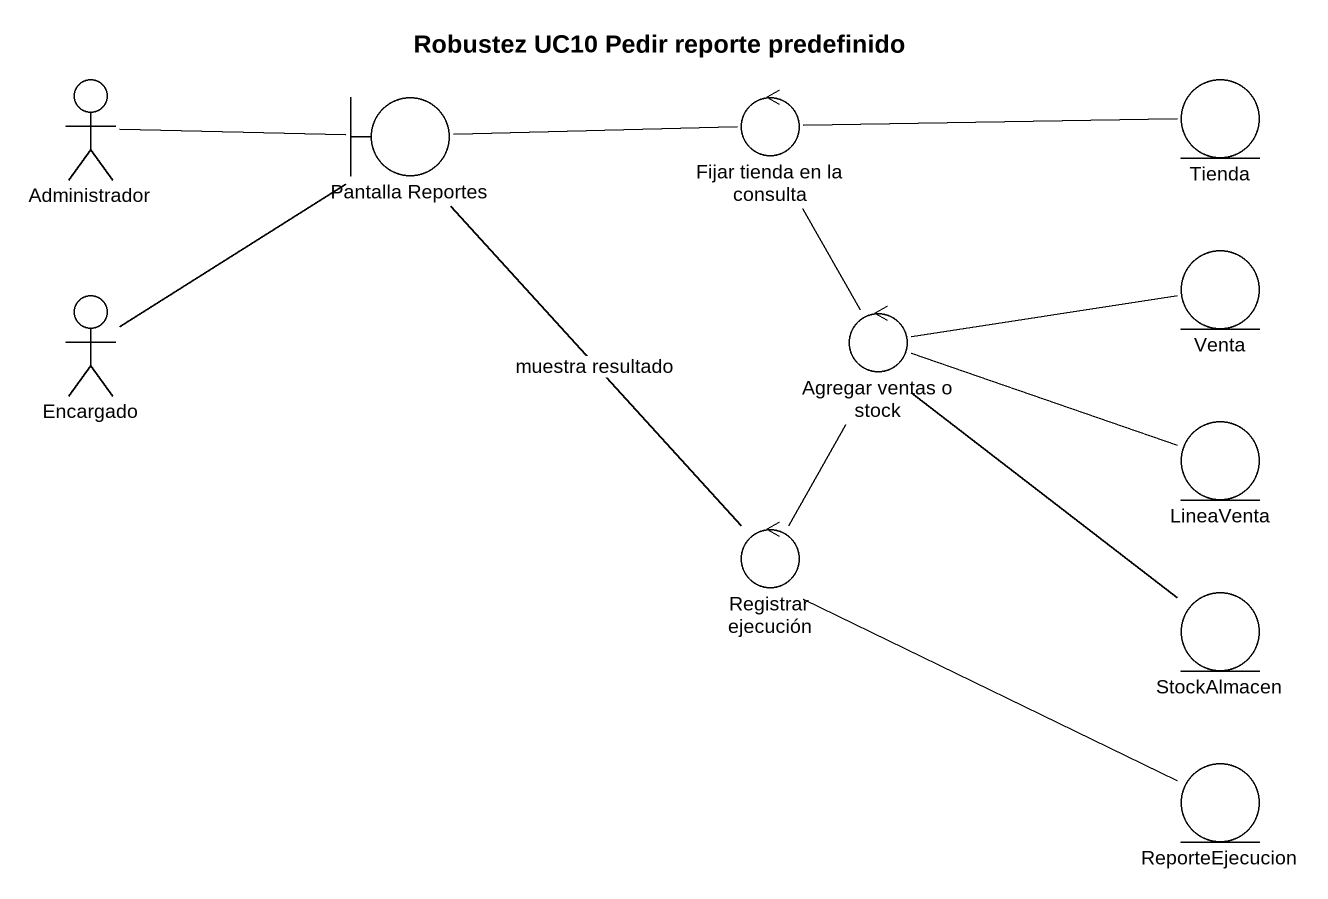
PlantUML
@startuml
title Robustez UC10 Pedir reporte predefinido
actor Administrador
boundary "Pantalla Reportes" as Pantalla_Reportes
control "Fijar tienda en la consulta" as Fijar_tienda_en_la_consulta
entity Tienda
entity Venta
actor Encargado
control "Agregar ventas o stock" as Agregar_ventas_o_stock
entity LineaVenta
control "Registrar ejecución" as Registrar_ejecución
entity StockAlmacen
entity ReporteEjecucion
Administrador -right- Pantalla_Reportes
Pantalla_Reportes -right- Fijar_tienda_en_la_consulta
Fijar_tienda_en_la_consulta -right- Tienda
Fijar_tienda_en_la_consulta -- Agregar_ventas_o_stock
Encargado -up- Pantalla_Reportes
Agregar_ventas_o_stock -right- Venta
Agregar_ventas_o_stock -right- LineaVenta
Agregar_ventas_o_stock -- Registrar_ejecución
Agregar_ventas_o_stock -- StockAlmacen
Registrar_ejecución -up- Pantalla_Reportes : muestra resultado
Registrar_ejecución -right- ReporteEjecucion
@enduml
